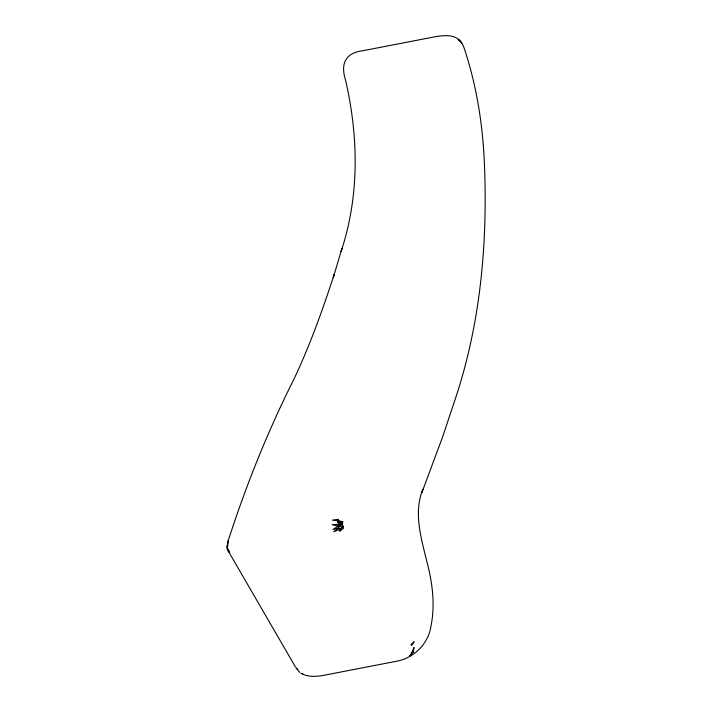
<?xml version="1.0" encoding="UTF-8"?>
<svg xmlns="http://www.w3.org/2000/svg" width="712" height="712" viewBox="0 0 712 712"><rect width="100%" height="100%" fill="white"/><g stroke="black" fill="none" stroke-linecap="round" stroke-linejoin="round"><path stroke-width="1.07" d="M342.89 526.426L339.135 529.612L333.705 531.686L338.574 527.93L332.976 529.479L338.182 526.141L342.517 524.406L342.499 523.4L337.942 522.51L342.597 522.439L342.801 521.576L332.362 520.134L338.476 519.271L337.942 522.51L342.517 524.406L343.576 528.233L339.855 531.107L337.978 524.308L332.184 524.726L338.182 526.141L342.89 526.426L339.855 531.107M295.435 666.939L228 550.607L227.315 548.801L228.24 540.613C246.085 485.272 267.792 431.214 293.887 379.247C309.987 345.338 322.607 309.934 334.24 274.289L333.243 277.644L342.054 248.221L341.075 251.505C359.551 196.031 358.563 136.766 345.587 80.296C340.425 64.347 344.955 52.83 362.978 50.712L435.851 36.606C444.039 35.377 454.487 34.14 460.442 41.314M413.12 652.281L414.028 647.502L412.088 652.245L409.516 656.17L413.12 652.281L412.088 652.245M227.315 548.801L228.347 549.272L228.899 550.954L228 550.607L229.62 552.459L227.315 548.801L226.95 546.789L228.24 540.613M226.95 546.789L227.742 545.659M337.978 524.308L342.517 524.406M301.861 673.588L302.894 673.623M338.111 520.81L342.597 522.439M300.793 673.178C307.504 677.21 315.674 676.676 323.088 675.457L395.961 661.35C413.752 658.378 428.499 643.853 431.027 625.866C435.228 604.995 432.522 583.475 427.236 563.05C421.495 539.144 413.138 513.325 422.857 489.304L421.86 492.677L442.642 436.874L456.614 394.929C480.689 320.854 487.587 242.543 484.463 165.015C482.905 124.698 476.533 84.505 463.512 46.244L461.109 42.017L458.208 39.338L461.857 43.174M297.856 669.654L296.023 667.865L299.699 672.431M413.975 641.904L411.589 645.481L411.011 644.565L413.975 641.904"/></g></svg>
